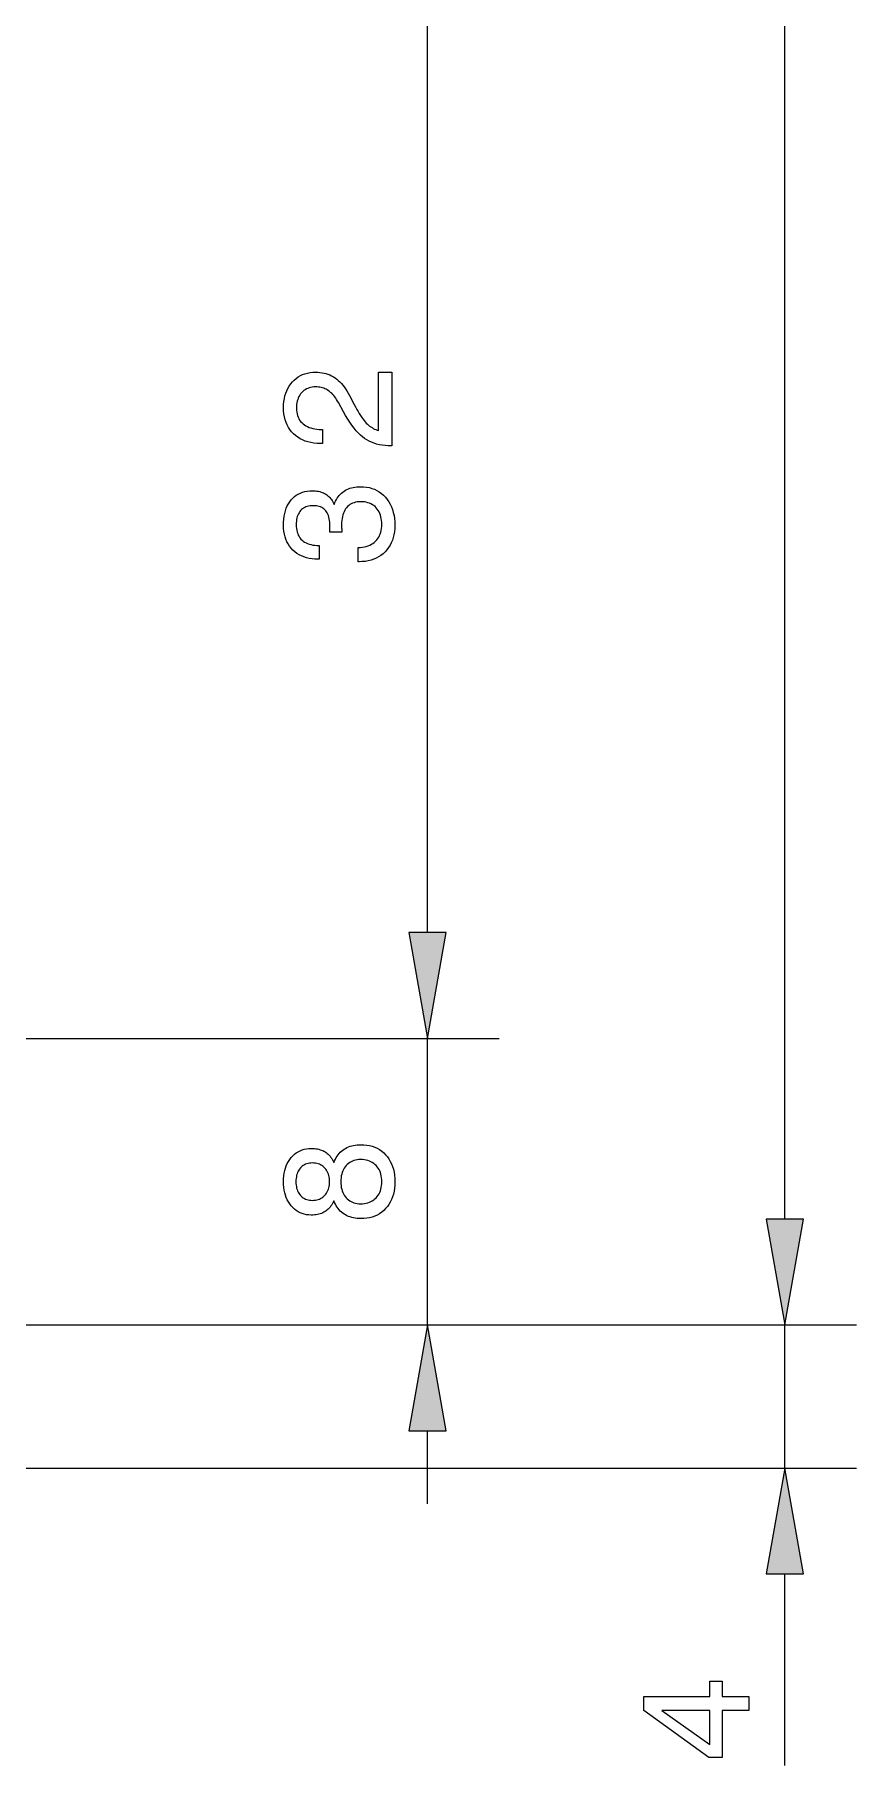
# Model space of a CAD drawing. Extents: x 0 to 297, y 0 to 550.
# Drawn here: x 186.01 to 208.94, y 142.32 to 190.65 of the extents above; entities that cross this region are included whole.
import ezdxf

# ---------------------------------------------------------------- set-up
doc = ezdxf.new("R2010")
doc.units = 0

msp = doc.modelspace()

# ---------------------------------------------------------------- linework, layer by layer
at = {"color": 7, "lineweight": 13}
for p, q in [((206.94, 157.576), (206.94, 352.667)), ((196.973, 165.576), (196.973, 191.667)), ((165.067, 162.622), (198.973, 162.622)), ((165.067, 162.622), (198.973, 162.622)), ((164.017, 154.622), (198.973, 154.622)), ((164.017, 154.622), (208.94, 154.622)), ((164.017, 154.622), (208.94, 154.622)), ((158.725, 150.622), (208.94, 150.622))]:
    msp.add_line(p, q, dxfattribs=at)
at = {"color": 7, "lineweight": 13, "ltscale": 0.051139}
for p, q in [((196.973, 165.576), (196.973, 167.622)), ((206.94, 157.576), (206.94, 159.622)), ((196.973, 149.622), (196.973, 151.667))]:
    msp.add_line(p, q, dxfattribs=at)
at = {"color": 7, "lineweight": 13, "ltscale": 0.2}
msp.add_line((196.973, 154.622), (196.973, 162.622), dxfattribs=at)
at = {"color": 7, "lineweight": 13, "ltscale": 0.1}
msp.add_line((206.94, 150.622), (206.94, 154.622), dxfattribs=at)
at = {"color": 7, "lineweight": 13, "ltscale": 0.133647}
msp.add_line((206.94, 142.321), (206.94, 147.667), dxfattribs=at)
at = {"color": 7, "lineweight": 13}
for points in [[(195.973, 179.167), (195.96, 179.167), (195.872, 179.169), (195.788, 179.175), (195.706, 179.186), (195.628, 179.2), (195.552, 179.219), (195.479, 179.241), (195.409, 179.268), (195.342, 179.299), (195.278, 179.334), (195.217, 179.374), (195.157, 179.418), (195.098, 179.47), (195.038, 179.528), (194.979, 179.592), (194.92, 179.664), (194.861, 179.742), (194.802, 179.826), (194.743, 179.917), (194.684, 180.015), (194.626, 180.12), (194.486, 180.375), (194.461, 180.42), (194.435, 180.462), (194.409, 180.502), (194.382, 180.539), (194.354, 180.574), (194.326, 180.606), (194.297, 180.636), (194.268, 180.663), (194.238, 180.688), (194.207, 180.71), (194.175, 180.73), (194.143, 180.748), (194.109, 180.764), (194.074, 180.778), (194.039, 180.789), (194.002, 180.799), (193.964, 180.806), (193.925, 180.812), (193.885, 180.815), (193.843, 180.816), (193.797, 180.814), (193.752, 180.809), (193.709, 180.801), (193.667, 180.79), (193.628, 180.775), (193.59, 180.757), (193.555, 180.736), (193.521, 180.711), (193.489, 180.683), (193.459, 180.652), (193.431, 180.619), (193.406, 180.583), (193.384, 180.544), (193.365, 180.504), (193.349, 180.461), (193.336, 180.416), (193.325, 180.369), (193.318, 180.32), (193.314, 180.269), (193.312, 180.215), (193.314, 180.162), (193.32, 180.111), (193.329, 180.062), (193.342, 180.016), (193.358, 179.972), (193.379, 179.93), (193.403, 179.89), (193.431, 179.853), (193.462, 179.818), (193.498, 179.786), (193.536, 179.756), (193.577, 179.729), (193.621, 179.706), (193.668, 179.685), (193.718, 179.668), (193.77, 179.654), (193.826, 179.643), (193.883, 179.635), (193.944, 179.63), (194.008, 179.629), (194.044, 179.629), (194.044, 179.237), (193.982, 179.237), (193.89, 179.239), (193.801, 179.247), (193.716, 179.261), (193.635, 179.28), (193.557, 179.304), (193.484, 179.334), (193.415, 179.369), (193.35, 179.409), (193.288, 179.455), (193.231, 179.507), (193.178, 179.562), (193.131, 179.622), (193.09, 179.686), (193.053, 179.753), (193.023, 179.824), (192.998, 179.899), (192.979, 179.978), (192.965, 180.061), (192.956, 180.148), (192.954, 180.238), (192.956, 180.325), (192.964, 180.408), (192.976, 180.488), (192.993, 180.565), (193.015, 180.638), (193.042, 180.708), (193.075, 180.775), (193.112, 180.838), (193.153, 180.898), (193.2, 180.954), (193.251, 181.006), (193.305, 181.052), (193.362, 181.093), (193.422, 181.129), (193.485, 181.159), (193.552, 181.183), (193.621, 181.202), (193.693, 181.216), (193.769, 181.224), (193.848, 181.227), (193.909, 181.225), (193.968, 181.22), (194.027, 181.212), (194.083, 181.201), (194.138, 181.187), (194.192, 181.169), (194.244, 181.148), (194.294, 181.124), (194.343, 181.097), (194.39, 181.067), (194.436, 181.033), (194.481, 180.996), (194.525, 180.955), (194.567, 180.911), (194.608, 180.864), (194.648, 180.814), (194.686, 180.76), (194.723, 180.702), (194.759, 180.642), (194.794, 180.578), (194.923, 180.325), (194.96, 180.254), (194.996, 180.188), (195.032, 180.127), (195.067, 180.069), (195.101, 180.015), (195.135, 179.965), (195.168, 179.92), (195.2, 179.878), (195.231, 179.84), (195.262, 179.807), (195.293, 179.777), (195.324, 179.748), (195.356, 179.722), (195.389, 179.698), (195.423, 179.677), (195.457, 179.657), (195.492, 179.639), (195.528, 179.624), (195.564, 179.61), (195.602, 179.599), (195.602, 181.227), (195.973, 181.227)], [(195.032, 175.933), (195.032, 176.332), (195.094, 176.334), (195.153, 176.341), (195.209, 176.35), (195.263, 176.362), (195.313, 176.378), (195.361, 176.397), (195.405, 176.419), (195.447, 176.445), (195.486, 176.474), (195.523, 176.505), (195.556, 176.54), (195.585, 176.578), (195.611, 176.618), (195.634, 176.661), (195.653, 176.707), (195.669, 176.755), (195.681, 176.806), (195.69, 176.859), (195.695, 176.916), (195.696, 176.975), (195.695, 177.032), (195.69, 177.088), (195.682, 177.14), (195.671, 177.191), (195.657, 177.238), (195.64, 177.284), (195.619, 177.326), (195.595, 177.367), (195.568, 177.404), (195.538, 177.439), (195.506, 177.472), (195.47, 177.501), (195.433, 177.526), (195.393, 177.548), (195.351, 177.567), (195.306, 177.582), (195.259, 177.594), (195.21, 177.602), (195.158, 177.607), (195.104, 177.609), (195.055, 177.607), (195.008, 177.602), (194.964, 177.594), (194.921, 177.582), (194.881, 177.567), (194.843, 177.549), (194.807, 177.527), (194.773, 177.502), (194.742, 177.473), (194.713, 177.442), (194.686, 177.407), (194.663, 177.369), (194.641, 177.329), (194.623, 177.286), (194.608, 177.24), (194.595, 177.191), (194.585, 177.14), (194.578, 177.086), (194.574, 177.03), (194.573, 176.97), (194.573, 176.962), (194.573, 176.953), (194.573, 176.945), (194.573, 176.936), (194.573, 176.927), (194.574, 176.918), (194.574, 176.909), (194.574, 176.9), (194.575, 176.891), (194.575, 176.882), (194.575, 176.872), (194.576, 176.862), (194.576, 176.851), (194.577, 176.84), (194.578, 176.828), (194.578, 176.816), (194.579, 176.802), (194.58, 176.789), (194.58, 176.774), (194.581, 176.76), (194.242, 176.76), (194.242, 176.769), (194.243, 176.778), (194.243, 176.787), (194.243, 176.796), (194.244, 176.805), (194.244, 176.814), (194.244, 176.822), (194.245, 176.831), (194.245, 176.84), (194.245, 176.848), (194.245, 176.856), (194.245, 176.865), (194.246, 176.873), (194.246, 176.881), (194.246, 176.889), (194.246, 176.896), (194.246, 176.904), (194.246, 176.911), (194.246, 176.919), (194.246, 176.926), (194.245, 176.983), (194.241, 177.036), (194.236, 177.087), (194.228, 177.135), (194.217, 177.179), (194.205, 177.221), (194.19, 177.26), (194.172, 177.295), (194.153, 177.328), (194.131, 177.357), (194.107, 177.384), (194.08, 177.408), (194.051, 177.429), (194.02, 177.447), (193.986, 177.462), (193.95, 177.475), (193.911, 177.485), (193.87, 177.492), (193.826, 177.496), (193.78, 177.497), (193.736, 177.496), (193.693, 177.492), (193.653, 177.485), (193.615, 177.476), (193.579, 177.463), (193.545, 177.448), (193.513, 177.431), (193.483, 177.41), (193.456, 177.387), (193.43, 177.361), (193.407, 177.333), (193.386, 177.302), (193.368, 177.269), (193.352, 177.234), (193.338, 177.196), (193.327, 177.155), (193.319, 177.113), (193.313, 177.068), (193.309, 177.02), (193.308, 176.97), (193.309, 176.914), (193.314, 176.861), (193.322, 176.811), (193.334, 176.763), (193.348, 176.718), (193.366, 176.676), (193.387, 176.637), (193.412, 176.6), (193.439, 176.566), (193.47, 176.535), (193.504, 176.507), (193.541, 176.481), (193.581, 176.459), (193.624, 176.44), (193.67, 176.424), (193.72, 176.41), (193.772, 176.4), (193.827, 176.392), (193.885, 176.388), (193.947, 176.386), (193.947, 176.003), (193.917, 176.003), (193.831, 176.005), (193.748, 176.013), (193.669, 176.026), (193.593, 176.044), (193.521, 176.067), (193.453, 176.095), (193.388, 176.128), (193.327, 176.167), (193.269, 176.21), (193.215, 176.259), (193.165, 176.312), (193.121, 176.368), (193.082, 176.429), (193.048, 176.492), (193.019, 176.56), (192.996, 176.63), (192.977, 176.705), (192.964, 176.783), (192.956, 176.864), (192.954, 176.949), (192.956, 177.039), (192.962, 177.125), (192.973, 177.206), (192.988, 177.284), (193.007, 177.357), (193.03, 177.426), (193.058, 177.491), (193.09, 177.552), (193.126, 177.609), (193.167, 177.662), (193.211, 177.71), (193.259, 177.753), (193.31, 177.791), (193.364, 177.824), (193.422, 177.852), (193.483, 177.874), (193.547, 177.892), (193.615, 177.905), (193.686, 177.912), (193.761, 177.915), (193.804, 177.914), (193.845, 177.911), (193.886, 177.906), (193.925, 177.899), (193.962, 177.891), (193.999, 177.88), (194.034, 177.868), (194.068, 177.853), (194.101, 177.837), (194.132, 177.819), (194.162, 177.799), (194.191, 177.777), (194.218, 177.753), (194.243, 177.727), (194.268, 177.7), (194.29, 177.671), (194.311, 177.64), (194.331, 177.607), (194.349, 177.572), (194.366, 177.535), (194.385, 177.583), (194.406, 177.628), (194.428, 177.67), (194.453, 177.711), (194.48, 177.749), (194.508, 177.784), (194.539, 177.817), (194.571, 177.848), (194.606, 177.877), (194.642, 177.903), (194.681, 177.927), (194.721, 177.948), (194.763, 177.967), (194.806, 177.984), (194.852, 177.997), (194.899, 178.009), (194.947, 178.017), (194.998, 178.024), (195.05, 178.027), (195.104, 178.029), (195.189, 178.026), (195.27, 178.017), (195.348, 178.002), (195.422, 177.981), (195.494, 177.955), (195.561, 177.922), (195.625, 177.884), (195.686, 177.84), (195.744, 177.79), (195.798, 177.734), (195.847, 177.673), (195.892, 177.608), (195.931, 177.539), (195.965, 177.466), (195.994, 177.39), (196.017, 177.31), (196.036, 177.225), (196.049, 177.137), (196.056, 177.045), (196.059, 176.949), (196.056, 176.858), (196.048, 176.771), (196.035, 176.688), (196.016, 176.608), (195.991, 176.532), (195.961, 176.46), (195.926, 176.392), (195.885, 176.327), (195.839, 176.266), (195.787, 176.209), (195.731, 176.157), (195.671, 176.11), (195.608, 176.068), (195.541, 176.033), (195.47, 176.002), (195.396, 175.977), (195.318, 175.958), (195.236, 175.944), (195.151, 175.936), (195.062, 175.933)], [(196.452, 165.576), (196.973, 162.622), (197.494, 165.576)], [(196.452, 165.576), (196.973, 162.622), (197.494, 165.576)], [(194.358, 158.085), (194.339, 158.047), (194.319, 158.01), (194.297, 157.975), (194.275, 157.943), (194.251, 157.912), (194.225, 157.883), (194.199, 157.856), (194.171, 157.832), (194.142, 157.809), (194.111, 157.788), (194.079, 157.769), (194.046, 157.752), (194.011, 157.737), (193.975, 157.725), (193.937, 157.714), (193.898, 157.705), (193.858, 157.698), (193.816, 157.693), (193.772, 157.69), (193.727, 157.689), (193.66, 157.691), (193.595, 157.699), (193.533, 157.712), (193.473, 157.73), (193.416, 157.753), (193.361, 157.782), (193.309, 157.815), (193.26, 157.854), (193.213, 157.898), (193.169, 157.947), (193.128, 158), (193.091, 158.057), (193.059, 158.116), (193.031, 158.179), (193.007, 158.245), (192.988, 158.314), (192.973, 158.386), (192.962, 158.461), (192.956, 158.539), (192.954, 158.621), (192.956, 158.703), (192.962, 158.781), (192.973, 158.857), (192.988, 158.929), (193.007, 158.998), (193.031, 159.064), (193.059, 159.126), (193.091, 159.185), (193.128, 159.241), (193.169, 159.294), (193.213, 159.343), (193.26, 159.386), (193.309, 159.425), (193.361, 159.458), (193.416, 159.486), (193.473, 159.509), (193.533, 159.527), (193.595, 159.54), (193.66, 159.548), (193.727, 159.55), (193.773, 159.549), (193.816, 159.547), (193.859, 159.542), (193.899, 159.535), (193.939, 159.526), (193.977, 159.515), (194.013, 159.503), (194.048, 159.488), (194.081, 159.472), (194.113, 159.453), (194.144, 159.433), (194.173, 159.41), (194.201, 159.386), (194.227, 159.359), (194.252, 159.331), (194.276, 159.3), (194.299, 159.267), (194.32, 159.232), (194.339, 159.195), (194.358, 159.156), (194.377, 159.204), (194.399, 159.25), (194.422, 159.293), (194.448, 159.334), (194.475, 159.373), (194.505, 159.409), (194.536, 159.442), (194.57, 159.473), (194.605, 159.502), (194.642, 159.528), (194.682, 159.552), (194.723, 159.573), (194.765, 159.592), (194.81, 159.609), (194.856, 159.622), (194.904, 159.634), (194.953, 159.642), (195.005, 159.649), (195.058, 159.652), (195.113, 159.654), (195.197, 159.651), (195.278, 159.643), (195.356, 159.629), (195.43, 159.609), (195.501, 159.584), (195.568, 159.553), (195.632, 159.517), (195.692, 159.475), (195.749, 159.427), (195.802, 159.374), (195.851, 159.317), (195.894, 159.255), (195.933, 159.189), (195.966, 159.12), (195.995, 159.046), (196.018, 158.969), (196.036, 158.888), (196.049, 158.803), (196.057, 158.714), (196.059, 158.621), (196.057, 158.528), (196.049, 158.439), (196.036, 158.354), (196.018, 158.273), (195.995, 158.195), (195.966, 158.122), (195.933, 158.053), (195.894, 157.987), (195.851, 157.926), (195.802, 157.868), (195.749, 157.815), (195.692, 157.768), (195.632, 157.726), (195.568, 157.69), (195.501, 157.659), (195.43, 157.634), (195.356, 157.615), (195.278, 157.601), (195.197, 157.593), (195.113, 157.59), (195.058, 157.591), (195.005, 157.595), (194.953, 157.601), (194.904, 157.61), (194.856, 157.621), (194.81, 157.635), (194.765, 157.651), (194.723, 157.67), (194.682, 157.691), (194.642, 157.715), (194.605, 157.741), (194.57, 157.77), (194.536, 157.801), (194.505, 157.835), (194.475, 157.87), (194.448, 157.909), (194.422, 157.949), (194.399, 157.992), (194.377, 158.037)], [(193.761, 158.1), (193.803, 158.101), (193.844, 158.106), (193.883, 158.113), (193.92, 158.123), (193.955, 158.136), (193.989, 158.151), (194.021, 158.17), (194.051, 158.191), (194.08, 158.215), (194.107, 158.242), (194.132, 158.272), (194.154, 158.303), (194.174, 158.336), (194.191, 158.371), (194.205, 158.408), (194.217, 158.447), (194.226, 158.487), (194.232, 158.53), (194.236, 158.574), (194.238, 158.621), (194.236, 158.667), (194.232, 158.712), (194.226, 158.755), (194.217, 158.796), (194.205, 158.835), (194.191, 158.872), (194.174, 158.907), (194.154, 158.94), (194.132, 158.972), (194.107, 159.001), (194.08, 159.028), (194.051, 159.052), (194.021, 159.074), (193.989, 159.092), (193.955, 159.108), (193.92, 159.121), (193.883, 159.131), (193.844, 159.138), (193.803, 159.142), (193.761, 159.144), (193.719, 159.142), (193.679, 159.138), (193.64, 159.131), (193.604, 159.121), (193.569, 159.109), (193.536, 159.093), (193.505, 159.075), (193.476, 159.054), (193.448, 159.031), (193.423, 159.004), (193.399, 158.975), (193.378, 158.944), (193.36, 158.911), (193.344, 158.876), (193.33, 158.839), (193.319, 158.799), (193.311, 158.758), (193.304, 158.714), (193.301, 158.669), (193.299, 158.621), (193.301, 158.573), (193.304, 158.528), (193.311, 158.484), (193.319, 158.443), (193.33, 158.404), (193.344, 158.367), (193.36, 158.332), (193.378, 158.299), (193.399, 158.268), (193.423, 158.239), (193.448, 158.213), (193.476, 158.189), (193.505, 158.168), (193.536, 158.15), (193.569, 158.135), (193.604, 158.122), (193.64, 158.112), (193.679, 158.105), (193.719, 158.101)], [(195.104, 158.005), (195.158, 158.007), (195.209, 158.012), (195.258, 158.02), (195.305, 158.032), (195.349, 158.046), (195.392, 158.065), (195.431, 158.086), (195.469, 158.111), (195.504, 158.139), (195.537, 158.171), (195.568, 158.205), (195.595, 158.242), (195.618, 158.281), (195.639, 158.322), (195.657, 158.366), (195.671, 158.412), (195.682, 158.461), (195.69, 158.512), (195.695, 158.565), (195.696, 158.621), (195.695, 158.677), (195.69, 158.731), (195.682, 158.782), (195.671, 158.831), (195.657, 158.877), (195.639, 158.921), (195.618, 158.963), (195.595, 159.002), (195.568, 159.039), (195.537, 159.073), (195.504, 159.104), (195.469, 159.132), (195.431, 159.157), (195.392, 159.179), (195.349, 159.197), (195.305, 159.212), (195.258, 159.223), (195.209, 159.232), (195.158, 159.237), (195.104, 159.238), (195.054, 159.237), (195.006, 159.232), (194.961, 159.224), (194.917, 159.212), (194.876, 159.197), (194.836, 159.179), (194.799, 159.158), (194.764, 159.133), (194.731, 159.105), (194.7, 159.074), (194.672, 159.04), (194.647, 159.003), (194.625, 158.964), (194.605, 158.922), (194.589, 158.878), (194.576, 158.832), (194.565, 158.783), (194.558, 158.731), (194.553, 158.677), (194.552, 158.621), (194.553, 158.565), (194.558, 158.511), (194.565, 158.46), (194.576, 158.411), (194.589, 158.365), (194.605, 158.321), (194.625, 158.279), (194.647, 158.24), (194.672, 158.204), (194.7, 158.17), (194.731, 158.138), (194.764, 158.11), (194.799, 158.086), (194.836, 158.064), (194.876, 158.046), (194.917, 158.031), (194.961, 158.02), (195.006, 158.012), (195.054, 158.007)], [(206.419, 157.576), (206.94, 154.622), (207.46, 157.576)], [(206.419, 157.576), (206.94, 154.622), (207.46, 157.576)], [(197.494, 151.667), (196.973, 154.622), (196.452, 151.667)], [(207.46, 147.667), (206.94, 150.622), (206.419, 147.667)], [(205.94, 143.858), (205.197, 143.858), (205.197, 142.541), (204.818, 142.541), (203.007, 143.854), (203.007, 144.246), (204.852, 144.246), (204.852, 144.674), (205.197, 144.674), (205.197, 144.246), (205.94, 144.246)], [(204.852, 142.903), (204.852, 143.858), (203.509, 143.858)]]:
    msp.add_lwpolyline(points, close=True, dxfattribs=at)
for points in [[(196.452, 165.576), (196.973, 162.622), (196.452, 165.576), (197.494, 165.576)], [(196.452, 165.576), (196.973, 162.622), (196.452, 165.576), (197.494, 165.576)], [(206.419, 157.576), (206.94, 154.622), (206.419, 157.576), (207.46, 157.576)], [(206.419, 157.576), (206.94, 154.622), (206.419, 157.576), (207.46, 157.576)], [(197.494, 151.667), (196.973, 154.622), (197.494, 151.667), (196.452, 151.667)], [(207.46, 147.667), (206.94, 150.622), (207.46, 147.667), (206.419, 147.667)]]:
    msp.add_solid(points, dxfattribs=at)

doc.saveas('drawing.dxf')
